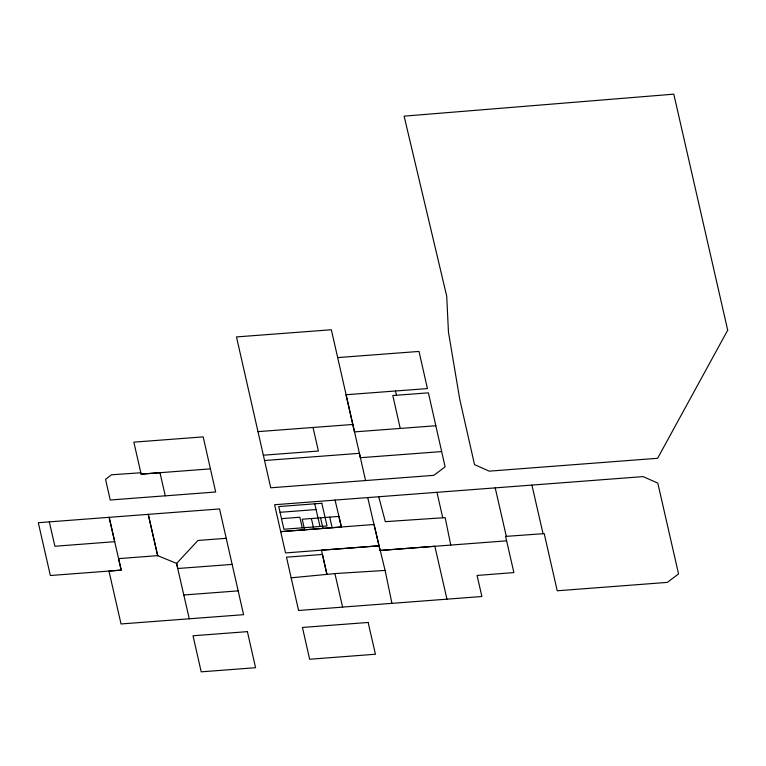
<?xml version="1.0" encoding="UTF-8"?>
<svg xmlns="http://www.w3.org/2000/svg" width="766" height="766" viewBox="0 0 766 766"><rect width="100%" height="100%" fill="white"/><g stroke="black" fill="none" stroke-linecap="round" stroke-linejoin="round"><path stroke-width="1.15" d="M176.63 563.403L197.963 540.451L226.229 538.307L243.578 614.686L121.028 623.955L108.963 571.063L121.21 570.124L109.145 517.318L38.3 522.709L50.364 575.515L121.21 570.124L118.567 558.625L157.633 555.647L176.63 563.403L177.789 568.506L232.165 564.398M326.958 574.376L322.476 554.44L286.494 557.179L291.157 577.813L334.991 573.6M365.583 480.569L331.352 329.753L236.483 336.925L270.743 487.798L433.834 475.332L445.113 466.848L428.395 392.834L392.805 395.524L400.235 428.433M335.144 500.112L274.592 504.737L285.526 552.928L379.084 545.813L385.106 570.431L391.943 603.349L481.891 596.503L477.074 575.448L513.89 572.585L505.598 536.401L544.224 533.624L557.227 590.778L667.33 582.39L678.552 573.916L657.803 483.097L643.124 476.615L335.068 500.074L341.425 527.008L280.682 531.642L374.009 524.499M280.05 512.291L316.071 509.543M281.505 518.649L299.851 517.242L302.273 527.841M367.728 497.603L380.08 550.457L434.858 546.263L446.951 599.146M337.586 357.598L419.021 351.431L427.428 388.582L346.012 394.739L354.466 431.89L435.825 425.743M257.998 431.631L352.867 424.46M263.332 455.205L318.397 451.03L313.035 427.476M264.567 460.51L359.378 453.328L360.403 457.762M210.42 468.859L203.172 436.879L133.849 442.154L141.145 474.135L159.941 472.67L165.303 495.851L215.677 491.992L210.42 468.859L141.145 474.135L140.752 472.775L111.52 474.786L105.536 479.305L110.247 500.007L165.226 495.813M360.326 457.723L441.666 451.567M378.749 496.77L385.317 521.656L445.17 517.625L450.743 545.076M380.08 550.457L506.613 540.825M183.83 594.99L238.188 590.873M342.526 607.093L391.943 603.349M385.106 570.431L334.914 573.571L342.603 607.132L298.587 610.483L291.157 577.813M374.086 524.528L379.084 545.813L321.433 550.17L326.881 574.337M314.73 503.827L320.025 526.481M341.33 527.008L338.898 516.418L302.206 519.224L304.638 529.813M329.725 517.117L332.157 527.707M320.552 517.816L322.984 528.416M311.379 518.525L313.811 529.115M531.92 485.089L543.046 533.701M495.209 487.885L506.307 536.353M436.955 492.327L442.758 517.797M395.495 391.005L396.462 395.246M176.553 563.374L189.269 618.804M148.288 514.369L157.71 555.685M148.211 514.34L157.633 555.647M49.321 521.885L54.893 546.254L114.718 541.686L109.145 517.318L219.555 508.95L226.229 538.307M727.7 330.194L657.621 458.288L489.206 471.147L474.527 464.636L459.744 399.258L448.455 332.051L446.722 296.212L404.103 116.154L673.793 94.161L727.7 330.194M321.835 503.281L278.738 506.575L283.927 529.239L327.025 525.945L321.835 503.281M247.399 631.634L193.013 635.77L201.209 671.839L255.585 667.703L247.399 631.634M368.149 622.452L302.436 627.45L309.655 659.239L375.426 654.241L368.149 622.452"/></g></svg>
